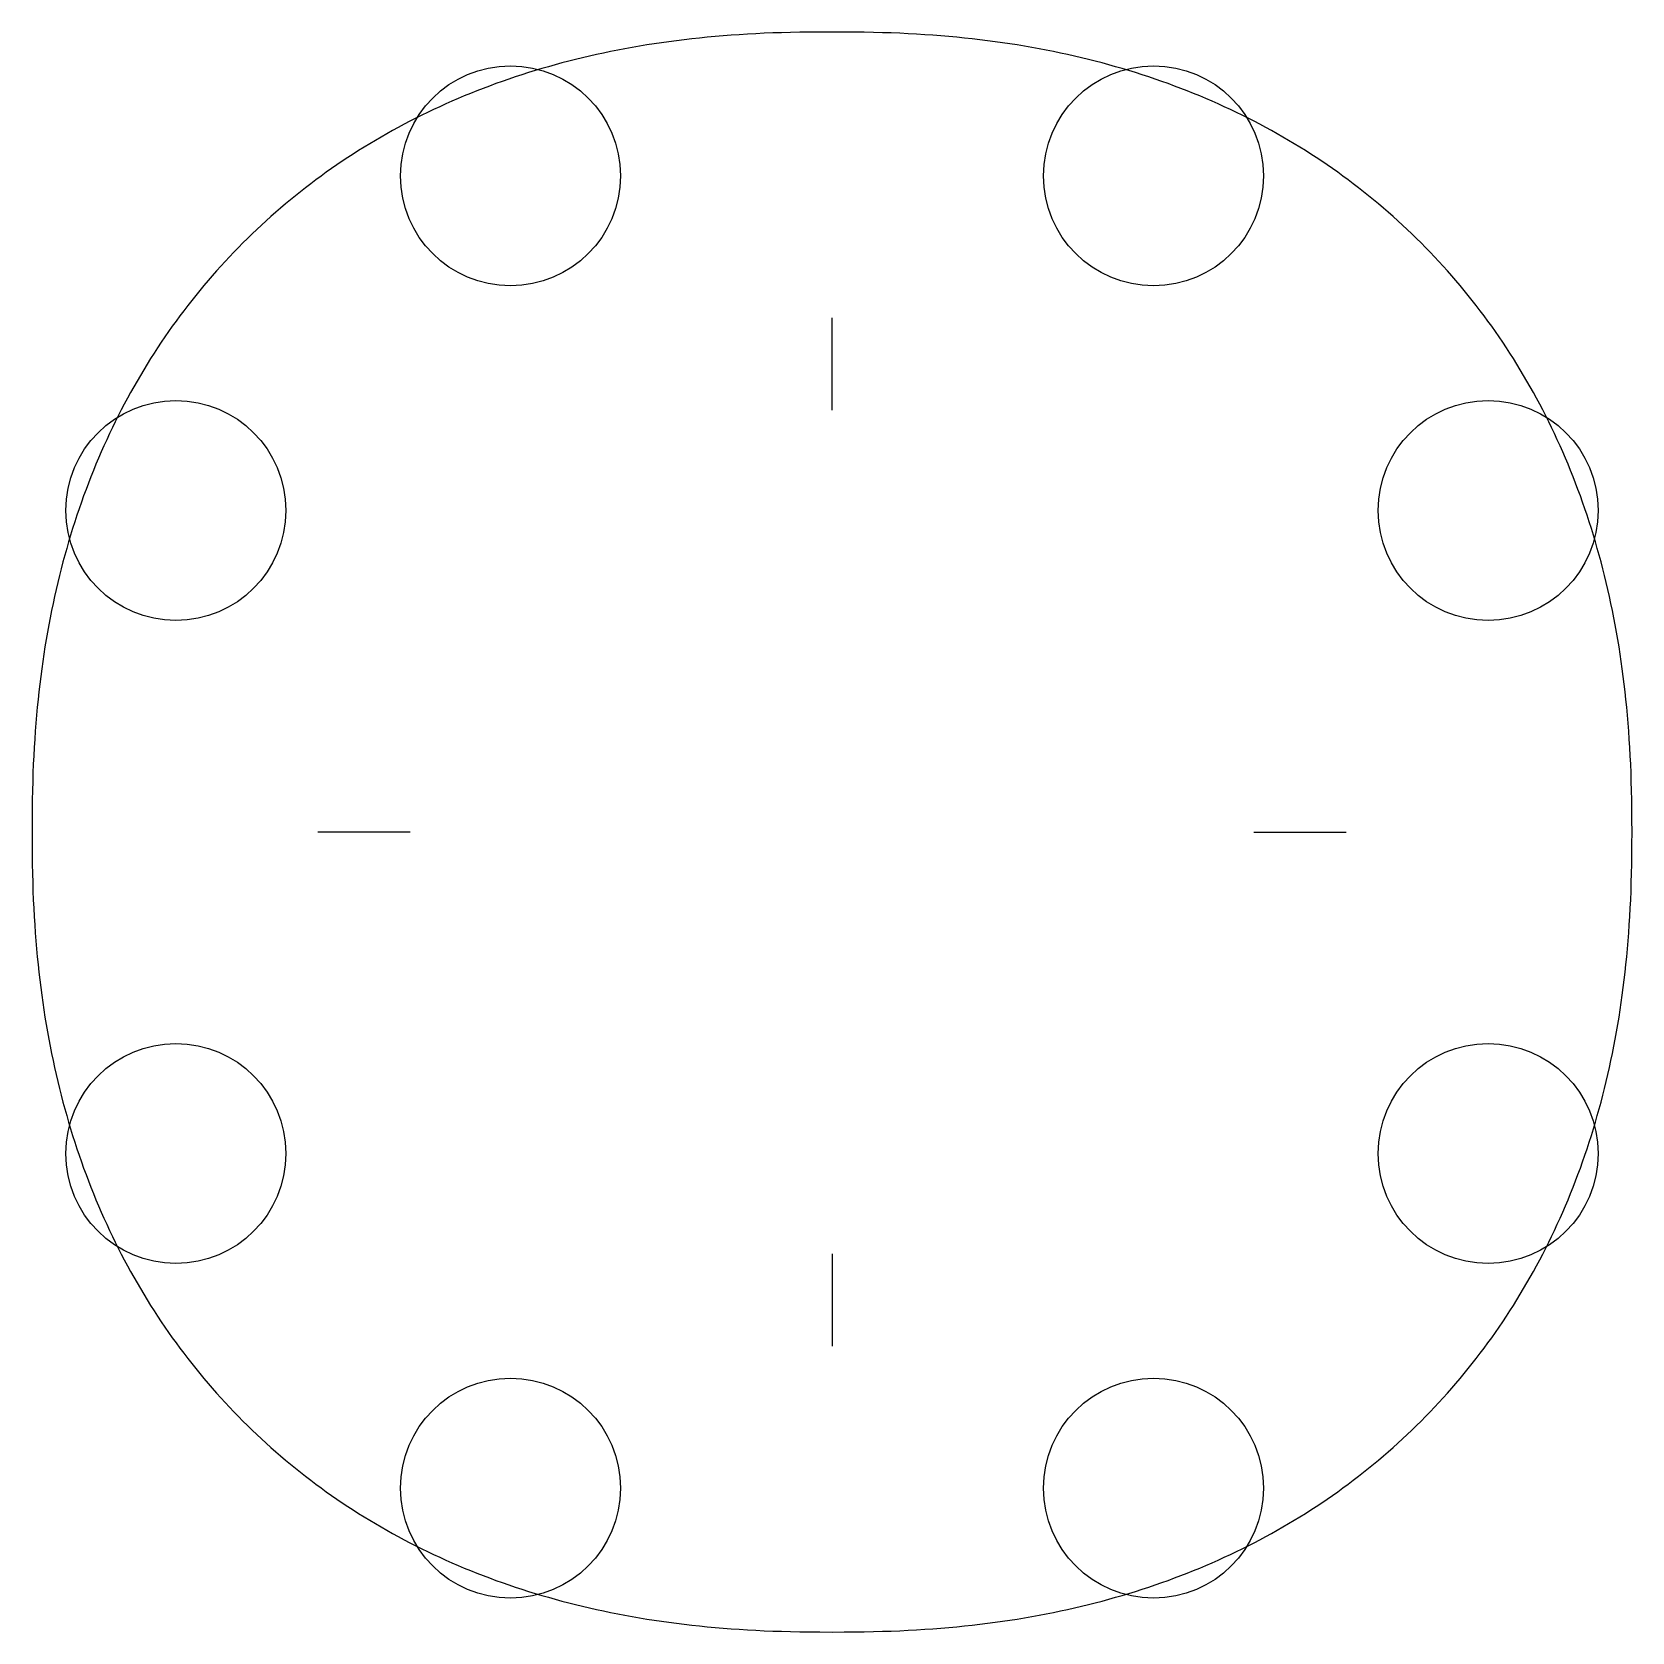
# Model space of a CAD drawing. Header units: metres. Extents: x -87 to 87, y -87 to 87.
import ezdxf

# ---------------------------------------------------------------- set-up
doc = ezdxf.new("R2010")
doc.units = ezdxf.units.M

msp = doc.modelspace()

# ---------------------------------------------------------------- linework, layer by layer
at = {"layer": 'ATTACH'}
for centre in [(-35.0733, 71.5763), (35.0733, 71.5763), (-71.575, 35.0764), (71.575, 35.0764), (-71.575, -35.0764), (71.575, -35.0764), (-35.0733, -71.5763), (35.0733, -71.5763)]:
    msp.add_circle(centre, 12, dxfattribs=at)
at = {"layer": 'OUTLINE'}
for p, q in [((0, 87.2692), (-1.3261, 87.2663)), ((1.3261, 87.2663), (0, 87.2692)), ((-21.8038, 85.5831), (-22.5916, 85.44)), ((-21.0107, 85.7204), (-21.8038, 85.5831)), ((-20.2122, 85.8519), (-21.0107, 85.7204)), ((-19.4081, 85.9776), (-20.2122, 85.8519)), ((-18.5982, 86.0975), (-19.4081, 85.9776)), ((-17.7825, 86.2116), (-18.5982, 86.0975)), ((-16.9605, 86.3198), (-17.7825, 86.2116)), ((-16.132, 86.4223), (-16.9605, 86.3198)), ((-15.2968, 86.5189), (-16.132, 86.4223)), ((-14.4544, 86.6096), (-15.2968, 86.5189)), ((-13.6046, 86.6946), (-14.4544, 86.6096)), ((-12.7467, 86.7737), (-13.6046, 86.6946)), ((-11.8802, 86.847), (-12.7467, 86.7737)), ((-11.0044, 86.9144), (-11.8802, 86.847)), ((-10.1185, 86.9759), (-11.0044, 86.9144)), ((-9.2216, 87.0317), (-10.1185, 86.9759)), ((-8.3123, 87.0815), (-9.2216, 87.0317)), ((-7.389, 87.1255), (-8.3123, 87.0815)), ((-6.4496, 87.1636), (-7.389, 87.1255)), ((-5.4912, 87.1959), (-6.4496, 87.1636)), ((-4.5096, 87.2223), (-5.4912, 87.1959)), ((-3.4982, 87.2428), (-4.5096, 87.2223)), ((-2.4456, 87.2575), (-3.4982, 87.2428)), ((-1.3261, 87.2663), (-2.4456, 87.2575)), ((2.4456, 87.2575), (1.3261, 87.2663)), ((3.4982, 87.2428), (2.4456, 87.2575)), ((4.5096, 87.2223), (3.4982, 87.2428)), ((5.4912, 87.1959), (4.5096, 87.2223)), ((6.4496, 87.1636), (5.4912, 87.1959)), ((7.389, 87.1255), (6.4496, 87.1636)), ((8.3123, 87.0815), (7.389, 87.1255)), ((9.2216, 87.0317), (8.3123, 87.0815)), ((10.1185, 86.9759), (9.2216, 87.0317)), ((11.0044, 86.9144), (10.1185, 86.9759)), ((11.8802, 86.847), (11.0044, 86.9144)), ((12.7467, 86.7737), (11.8802, 86.847)), ((13.6046, 86.6946), (12.7467, 86.7737)), ((14.4544, 86.6096), (13.6046, 86.6946)), ((15.2968, 86.5189), (14.4544, 86.6096)), ((16.132, 86.4223), (15.2968, 86.5189)), ((16.9605, 86.3198), (16.132, 86.4223)), ((17.7825, 86.2116), (16.9605, 86.3198)), ((18.5982, 86.0975), (17.7825, 86.2116)), ((19.4081, 85.9776), (18.5982, 86.0975)), ((20.2122, 85.8519), (19.4081, 85.9776)), ((21.0107, 85.7204), (20.2122, 85.8519)), ((21.8038, 85.5831), (21.0107, 85.7204)), ((22.5916, 85.44), (21.8038, 85.5831)), ((-29.4625, 83.8933), (-30.2029, 83.6928)), ((-28.7177, 84.0881), (-29.4625, 83.8933)), ((-27.9683, 84.2772), (-28.7177, 84.0881)), ((-27.2144, 84.4605), (-27.9683, 84.2772)), ((-26.4559, 84.6382), (-27.2144, 84.4605)), ((-25.6927, 84.81), (-26.4559, 84.6382)), ((-24.9248, 84.9762), (-25.6927, 84.81)), ((-24.152, 85.1366), (-24.9248, 84.9762)), ((-23.3744, 85.2912), (-24.152, 85.1366)), ((-22.5916, 85.44), (-23.3744, 85.2912)), ((23.3744, 85.2912), (22.5916, 85.44)), ((24.152, 85.1366), (23.3744, 85.2912)), ((24.9248, 84.9762), (24.152, 85.1366)), ((25.6927, 84.81), (24.9248, 84.9762)), ((26.4559, 84.6382), (25.6927, 84.81)), ((27.2144, 84.4605), (26.4559, 84.6382)), ((27.9683, 84.2772), (27.2144, 84.4605)), ((28.7177, 84.0881), (27.9683, 84.2772)), ((29.4625, 83.8933), (28.7177, 84.0881)), ((30.2029, 83.6928), (29.4625, 83.8933)), ((-35.2633, 82.1305), (-35.9691, 81.8848)), ((-34.5533, 82.3706), (-35.2633, 82.1305)), ((-33.839, 82.6051), (-34.5533, 82.3706)), ((-33.1205, 82.834), (-33.839, 82.6051)), ((-32.3976, 83.0572), (-33.1205, 82.834)), ((-31.6704, 83.2748), (-32.3976, 83.0572)), ((-30.9388, 83.4866), (-31.6704, 83.2748)), ((-30.2029, 83.6928), (-30.9388, 83.4866)), ((30.9388, 83.4866), (30.2029, 83.6928)), ((31.6704, 83.2748), (30.9388, 83.4866)), ((32.3976, 83.0572), (31.6704, 83.2748)), ((33.1205, 82.834), (32.3976, 83.0572)), ((33.839, 82.6051), (33.1205, 82.834)), ((34.5533, 82.3706), (33.839, 82.6051)), ((35.2633, 82.1305), (34.5533, 82.3706)), ((35.9691, 81.8848), (35.2633, 82.1305)), ((-40.1148, 80.293), (-40.791, 80.0082)), ((-39.4344, 80.5722), (-40.1148, 80.293)), ((-38.7498, 80.8458), (-39.4344, 80.5722)), ((-38.061, 81.1139), (-38.7498, 80.8458)), ((-37.3679, 81.3765), (-38.061, 81.1139)), ((-36.6706, 81.6334), (-37.3679, 81.3765)), ((-35.9691, 81.8848), (-36.6706, 81.6334)), ((36.6706, 81.6334), (35.9691, 81.8848)), ((37.3679, 81.3765), (36.6706, 81.6334)), ((38.061, 81.1139), (37.3679, 81.3765)), ((38.7498, 80.8458), (38.061, 81.1139)), ((39.4344, 80.5722), (38.7498, 80.8458)), ((40.1148, 80.293), (39.4344, 80.5722)), ((40.791, 80.0082), (40.1148, 80.293)), ((-43.4536, 78.8143), (-44.1086, 78.5021)), ((-42.7943, 79.121), (-43.4536, 78.8143)), ((-42.1307, 79.4222), (-42.7943, 79.121)), ((-41.463, 79.718), (-42.1307, 79.4222)), ((-40.791, 80.0082), (-41.463, 79.718)), ((41.463, 79.718), (40.791, 80.0082)), ((42.1307, 79.4222), (41.463, 79.718)), ((42.7943, 79.121), (42.1307, 79.4222)), ((43.4536, 78.8143), (42.7943, 79.121)), ((44.1086, 78.5021), (43.4536, 78.8143)), ((-47.32, 76.8598), (-47.9494, 76.5152)), ((-46.6863, 77.1991), (-47.32, 76.8598)), ((-46.0483, 77.5329), (-46.6863, 77.1991)), ((-45.406, 77.8614), (-46.0483, 77.5329)), ((-44.7594, 78.1845), (-45.406, 77.8614)), ((-44.1086, 78.5021), (-44.7594, 78.1845)), ((44.7594, 78.1845), (44.1086, 78.5021)), ((45.406, 77.8614), (44.7594, 78.1845)), ((46.0483, 77.5329), (45.406, 77.8614)), ((46.6863, 77.1991), (46.0483, 77.5329)), ((47.32, 76.8598), (46.6863, 77.1991)), ((47.9494, 76.5152), (47.32, 76.8598)), ((-50.4239, 75.0833), (-51.0316, 74.712)), ((-49.8118, 75.4492), (-50.4239, 75.0833)), ((-49.1953, 75.8099), (-49.8118, 75.4492)), ((-48.5745, 76.1652), (-49.1953, 75.8099)), ((-47.9494, 76.5152), (-48.5745, 76.1652)), ((48.5745, 76.1652), (47.9494, 76.5152)), ((49.1953, 75.8099), (48.5745, 76.1652)), ((49.8118, 75.4492), (49.1953, 75.8099)), ((50.4239, 75.0833), (49.8118, 75.4492)), ((51.0316, 74.712), (50.4239, 75.0833)), ((-52.8284, 73.5668), (-53.4185, 73.1745)), ((-52.2339, 73.9538), (-52.8284, 73.5668)), ((-51.6349, 74.3355), (-52.2339, 73.9538)), ((-51.0316, 74.712), (-51.6349, 74.3355)), ((51.6349, 74.3355), (51.0316, 74.712)), ((52.2339, 73.9538), (51.6349, 74.3355)), ((52.8284, 73.5668), (52.2339, 73.9538)), ((53.4185, 73.1745), (52.8284, 73.5668)), ((-55.162, 71.9667), (-55.7342, 71.5538)), ((-54.5853, 72.3745), (-55.162, 71.9667)), ((-54.0041, 72.7771), (-54.5853, 72.3745)), ((-53.4185, 73.1745), (-54.0041, 72.7771)), ((54.0041, 72.7771), (53.4185, 73.1745)), ((54.5853, 72.3745), (54.0041, 72.7771)), ((55.162, 71.9667), (54.5853, 72.3745)), ((55.7342, 71.5538), (55.162, 71.9667)), ((-57.9776, 69.851), (-58.527, 69.4126)), ((-57.4236, 70.2843), (-57.9776, 69.851)), ((-56.865, 70.7126), (-57.4236, 70.2843)), ((-56.3019, 71.1357), (-56.865, 70.7126)), ((-55.7342, 71.5538), (-56.3019, 71.1357)), ((56.3019, 71.1357), (55.7342, 71.5538)), ((56.865, 70.7126), (56.3019, 71.1357)), ((57.4236, 70.2843), (56.865, 70.7126)), ((57.9776, 69.851), (57.4236, 70.2843)), ((58.527, 69.4126), (57.9776, 69.851)), ((-59.612, 68.5207), (-60.1475, 68.0672)), ((-59.0718, 68.9691), (-59.612, 68.5207)), ((-58.527, 69.4126), (-59.0718, 68.9691)), ((59.0718, 68.9691), (58.527, 69.4126)), ((59.612, 68.5207), (59.0718, 68.9691)), ((60.1475, 68.0672), (59.612, 68.5207)), ((-61.7259, 66.677), (-62.2426, 66.2037)), ((-61.2045, 67.1454), (-61.7259, 66.677)), ((-60.6783, 67.6088), (-61.2045, 67.1454)), ((-60.1475, 68.0672), (-60.6783, 67.6088)), ((60.6783, 67.6088), (60.1475, 68.0672)), ((61.2045, 67.1454), (60.6783, 67.6088)), ((61.7259, 66.677), (61.2045, 67.1454)), ((62.2426, 66.2037), (61.7259, 66.677)), ((-63.7642, 64.7546), (-64.2618, 64.2618)), ((-63.2618, 65.2425), (-63.7642, 64.7546)), ((-62.7546, 65.7256), (-63.2618, 65.2425)), ((-62.2426, 66.2037), (-62.7546, 65.7256)), ((62.7546, 65.7256), (62.2426, 66.2037)), ((63.2618, 65.2425), (62.7546, 65.7256)), ((63.7642, 64.7546), (63.2618, 65.2425)), ((64.2618, 64.2618), (63.7642, 64.7546)), ((-65.2425, 63.2618), (-65.7256, 62.7546)), ((-64.7546, 63.7642), (-65.2425, 63.2618)), ((-64.2618, 64.2618), (-64.7546, 63.7642)), ((64.7546, 63.7642), (64.2618, 64.2618)), ((65.2425, 63.2618), (64.7546, 63.7642)), ((65.7256, 62.7546), (65.2425, 63.2618)), ((-67.1454, 61.2045), (-67.6088, 60.6783)), ((-66.677, 61.7259), (-67.1454, 61.2045)), ((-66.2037, 62.2426), (-66.677, 61.7259)), ((-65.7256, 62.7546), (-66.2037, 62.2426)), ((66.2037, 62.2426), (65.7256, 62.7546)), ((66.677, 61.7259), (66.2037, 62.2426)), ((67.1454, 61.2045), (66.677, 61.7259)), ((67.6088, 60.6783), (67.1454, 61.2045)), ((-68.5207, 59.612), (-68.9691, 59.0718)), ((-68.0672, 60.1475), (-68.5207, 59.612)), ((-67.6088, 60.6783), (-68.0672, 60.1475)), ((68.0672, 60.1475), (67.6088, 60.6783)), ((68.5207, 59.612), (68.0672, 60.1475)), ((68.9691, 59.0718), (68.5207, 59.612)), ((-69.851, 57.9776), (-70.2843, 57.4236)), ((-69.4126, 58.527), (-69.851, 57.9776)), ((-68.9691, 59.0718), (-69.4126, 58.527)), ((69.4126, 58.527), (68.9691, 59.0718)), ((69.851, 57.9776), (69.4126, 58.527)), ((70.2843, 57.4236), (69.851, 57.9776)), ((-71.1357, 56.3019), (-71.5538, 55.7342)), ((-70.7126, 56.865), (-71.1357, 56.3019)), ((-70.2843, 57.4236), (-70.7126, 56.865)), ((70.7126, 56.865), (70.2843, 57.4236)), ((71.1357, 56.3019), (70.7126, 56.865)), ((71.5538, 55.7342), (71.1357, 56.3019)), ((-72.3745, 54.5853), (-72.7771, 54.0041)), ((-71.9667, 55.162), (-72.3745, 54.5853)), ((-71.5538, 55.7342), (-71.9667, 55.162)), ((71.9667, 55.162), (71.5538, 55.7342)), ((72.3745, 54.5853), (71.9667, 55.162)), ((72.7771, 54.0041), (72.3745, 54.5853)), ((-73.5668, 52.8284), (-73.9538, 52.2339)), ((-73.1745, 53.4185), (-73.5668, 52.8284)), ((-72.7771, 54.0041), (-73.1745, 53.4185)), ((73.1745, 53.4185), (72.7771, 54.0041)), ((73.5668, 52.8284), (73.1745, 53.4185)), ((73.9538, 52.2339), (73.5668, 52.8284)), ((-74.712, 51.0316), (-75.0833, 50.4239)), ((-74.3355, 51.6349), (-74.712, 51.0316)), ((-73.9538, 52.2339), (-74.3355, 51.6349)), ((74.3355, 51.6349), (73.9538, 52.2339)), ((74.712, 51.0316), (74.3355, 51.6349)), ((75.0833, 50.4239), (74.712, 51.0316)), ((-75.8099, 49.1953), (-76.1652, 48.5745)), ((-75.4492, 49.8118), (-75.8099, 49.1953)), ((-75.0833, 50.4239), (-75.4492, 49.8118)), ((75.4492, 49.8118), (75.0833, 50.4239)), ((75.8099, 49.1953), (75.4492, 49.8118)), ((76.1652, 48.5745), (75.8099, 49.1953)), ((-76.8598, 47.32), (-77.1991, 46.6863)), ((-76.5152, 47.9494), (-76.8598, 47.32)), ((-76.1652, 48.5745), (-76.5152, 47.9494)), ((76.5152, 47.9494), (76.1652, 48.5745)), ((76.8598, 47.32), (76.5152, 47.9494)), ((77.1991, 46.6863), (76.8598, 47.32)), ((-77.8614, 45.406), (-78.1845, 44.7594)), ((-77.5329, 46.0483), (-77.8614, 45.406)), ((-77.1991, 46.6863), (-77.5329, 46.0483)), ((77.5329, 46.0483), (77.1991, 46.6863)), ((77.8614, 45.406), (77.5329, 46.0483)), ((78.1845, 44.7594), (77.8614, 45.406)), ((-78.5021, 44.1086), (-78.8143, 43.4536)), ((-78.1845, 44.7594), (-78.5021, 44.1086)), ((78.5021, 44.1086), (78.1845, 44.7594)), ((78.8143, 43.4536), (78.5021, 44.1086)), ((-79.4222, 42.1307), (-79.718, 41.463)), ((-79.121, 42.7943), (-79.4222, 42.1307)), ((-78.8143, 43.4536), (-79.121, 42.7943)), ((79.121, 42.7943), (78.8143, 43.4536)), ((79.4222, 42.1307), (79.121, 42.7943)), ((79.718, 41.463), (79.4222, 42.1307)), ((-80.0082, 40.791), (-80.293, 40.1148)), ((-79.718, 41.463), (-80.0082, 40.791)), ((80.0082, 40.791), (79.718, 41.463)), ((80.293, 40.1148), (80.0082, 40.791)), ((-80.8458, 38.7498), (-81.1139, 38.061)), ((-80.5722, 39.4344), (-80.8458, 38.7498)), ((-80.293, 40.1148), (-80.5722, 39.4344)), ((80.5722, 39.4344), (80.293, 40.1148)), ((80.8458, 38.7498), (80.5722, 39.4344)), ((81.1139, 38.061), (80.8458, 38.7498)), ((-81.6334, 36.6706), (-81.8848, 35.9691)), ((-81.3765, 37.3679), (-81.6334, 36.6706)), ((-81.1139, 38.061), (-81.3765, 37.3679)), ((81.3765, 37.3679), (81.1139, 38.061)), ((81.6334, 36.6706), (81.3765, 37.3679)), ((81.8848, 35.9691), (81.6334, 36.6706)), ((-82.1305, 35.2633), (-82.3706, 34.5533)), ((-81.8848, 35.9691), (-82.1305, 35.2633)), ((82.1305, 35.2633), (81.8848, 35.9691)), ((82.3706, 34.5533), (82.1305, 35.2633)), ((-82.6051, 33.839), (-82.834, 33.1205)), ((-82.3706, 34.5533), (-82.6051, 33.839)), ((82.6051, 33.839), (82.3706, 34.5533)), ((82.834, 33.1205), (82.6051, 33.839)), ((-83.2748, 31.6704), (-83.4866, 30.9388)), ((-83.0572, 32.3976), (-83.2748, 31.6704)), ((-82.834, 33.1205), (-83.0572, 32.3976)), ((83.0572, 32.3976), (82.834, 33.1205)), ((83.2748, 31.6704), (83.0572, 32.3976)), ((83.4866, 30.9388), (83.2748, 31.6704)), ((-83.6928, 30.2029), (-83.8933, 29.4625)), ((-83.4866, 30.9388), (-83.6928, 30.2029)), ((83.6928, 30.2029), (83.4866, 30.9388)), ((83.8933, 29.4625), (83.6928, 30.2029)), ((-84.2772, 27.9683), (-84.4605, 27.2144)), ((-84.0881, 28.7177), (-84.2772, 27.9683)), ((-83.8933, 29.4625), (-84.0881, 28.7177)), ((84.0881, 28.7177), (83.8933, 29.4625)), ((84.2772, 27.9683), (84.0881, 28.7177)), ((84.4605, 27.2144), (84.2772, 27.9683)), ((-84.6382, 26.4559), (-84.81, 25.6927)), ((-84.4605, 27.2144), (-84.6382, 26.4559)), ((84.6382, 26.4559), (84.4605, 27.2144)), ((84.81, 25.6927), (84.6382, 26.4559)), ((-84.9762, 24.9248), (-85.1366, 24.152)), ((-84.81, 25.6927), (-84.9762, 24.9248)), ((84.9762, 24.9248), (84.81, 25.6927)), ((85.1366, 24.152), (84.9762, 24.9248)), ((-85.2912, 23.3744), (-85.44, 22.5916)), ((-85.1366, 24.152), (-85.2912, 23.3744)), ((85.2912, 23.3744), (85.1366, 24.152)), ((85.44, 22.5916), (85.2912, 23.3744)), ((-85.7204, 21.0107), (-85.8519, 20.2122)), ((-85.5831, 21.8038), (-85.7204, 21.0107)), ((-85.44, 22.5916), (-85.5831, 21.8038)), ((85.5831, 21.8038), (85.44, 22.5916)), ((85.7204, 21.0107), (85.5831, 21.8038)), ((85.8519, 20.2122), (85.7204, 21.0107)), ((-85.9776, 19.4081), (-86.0975, 18.5982)), ((-85.8519, 20.2122), (-85.9776, 19.4081)), ((85.9776, 19.4081), (85.8519, 20.2122)), ((86.0975, 18.5982), (85.9776, 19.4081)), ((-86.2116, 17.7825), (-86.3198, 16.9605)), ((-86.0975, 18.5982), (-86.2116, 17.7825)), ((86.2116, 17.7825), (86.0975, 18.5982)), ((86.3198, 16.9605), (86.2116, 17.7825)), ((-86.4223, 16.132), (-86.5189, 15.2968)), ((-86.3198, 16.9605), (-86.4223, 16.132)), ((86.4223, 16.132), (86.3198, 16.9605)), ((86.5189, 15.2968), (86.4223, 16.132)), ((-86.6096, 14.4544), (-86.6946, 13.6046)), ((-86.5189, 15.2968), (-86.6096, 14.4544)), ((86.6096, 14.4544), (86.5189, 15.2968)), ((86.6946, 13.6046), (86.6096, 14.4544)), ((-86.7737, 12.7467), (-86.847, 11.8802)), ((-86.6946, 13.6046), (-86.7737, 12.7467)), ((86.7737, 12.7467), (86.6946, 13.6046)), ((86.847, 11.8802), (86.7737, 12.7467)), ((-86.9144, 11.0044), (-86.9759, 10.1185)), ((-86.847, 11.8802), (-86.9144, 11.0044)), ((86.9144, 11.0044), (86.847, 11.8802)), ((86.9759, 10.1185), (86.9144, 11.0044)), ((-87.0317, 9.2216), (-87.0815, 8.3123)), ((-86.9759, 10.1185), (-87.0317, 9.2216)), ((87.0317, 9.2216), (86.9759, 10.1185)), ((87.0815, 8.3123), (87.0317, 9.2216)), ((-87.1255, 7.389), (-87.1636, 6.4496)), ((-87.0815, 8.3123), (-87.1255, 7.389)), ((87.1255, 7.389), (87.0815, 8.3123)), ((87.1636, 6.4496), (87.1255, 7.389)), ((-87.1959, 5.4912), (-87.2223, 4.5096)), ((-87.1636, 6.4496), (-87.1959, 5.4912)), ((87.1959, 5.4912), (87.1636, 6.4496)), ((87.2223, 4.5096), (87.1959, 5.4912)), ((-87.2428, 3.4982), (-87.2575, 2.4456)), ((-87.2223, 4.5096), (-87.2428, 3.4982)), ((87.2428, 3.4982), (87.2223, 4.5096)), ((87.2575, 2.4456), (87.2428, 3.4982)), ((-87.2575, 2.4456), (-87.2663, 1.3261)), ((87.2663, 1.3261), (87.2575, 2.4456)), ((-87.2663, 1.3261), (-87.2692, 0)), ((-87.2692, 0), (-87.2663, -1.3261)), ((87.2692, 0), (87.2663, 1.3261)), ((87.2663, -1.3261), (87.2692, 0)), ((-87.2663, -1.3261), (-87.2575, -2.4456)), ((87.2575, -2.4456), (87.2663, -1.3261)), ((-87.2575, -2.4456), (-87.2428, -3.4982)), ((87.2428, -3.4982), (87.2575, -2.4456)), ((-87.2428, -3.4982), (-87.2223, -4.5096)), ((-87.2223, -4.5096), (-87.1959, -5.4912)), ((87.1959, -5.4912), (87.2223, -4.5096)), ((87.2223, -4.5096), (87.2428, -3.4982)), ((-87.1959, -5.4912), (-87.1636, -6.4496)), ((-87.1636, -6.4496), (-87.1255, -7.389)), ((87.1255, -7.389), (87.1636, -6.4496)), ((87.1636, -6.4496), (87.1959, -5.4912)), ((-87.1255, -7.389), (-87.0815, -8.3123)), ((-87.0815, -8.3123), (-87.0317, -9.2216)), ((87.0317, -9.2216), (87.0815, -8.3123)), ((87.0815, -8.3123), (87.1255, -7.389)), ((-87.0317, -9.2216), (-86.9759, -10.1185)), ((-86.9759, -10.1185), (-86.9144, -11.0044)), ((86.9144, -11.0044), (86.9759, -10.1185)), ((86.9759, -10.1185), (87.0317, -9.2216)), ((-86.9144, -11.0044), (-86.847, -11.8802)), ((-86.847, -11.8802), (-86.7737, -12.7467)), ((86.7737, -12.7467), (86.847, -11.8802)), ((86.847, -11.8802), (86.9144, -11.0044)), ((-86.7737, -12.7467), (-86.6946, -13.6046)), ((-86.6946, -13.6046), (-86.6096, -14.4544)), ((86.6096, -14.4544), (86.6946, -13.6046)), ((86.6946, -13.6046), (86.7737, -12.7467)), ((-86.6096, -14.4544), (-86.5189, -15.2968)), ((-86.5189, -15.2968), (-86.4223, -16.132)), ((86.4223, -16.132), (86.5189, -15.2968)), ((86.5189, -15.2968), (86.6096, -14.4544)), ((-86.4223, -16.132), (-86.3198, -16.9605)), ((-86.3198, -16.9605), (-86.2116, -17.7825)), ((86.2116, -17.7825), (86.3198, -16.9605)), ((86.3198, -16.9605), (86.4223, -16.132)), ((-86.2116, -17.7825), (-86.0975, -18.5982)), ((-86.0975, -18.5982), (-85.9776, -19.4081)), ((85.9776, -19.4081), (86.0975, -18.5982)), ((86.0975, -18.5982), (86.2116, -17.7825)), ((-85.9776, -19.4081), (-85.8519, -20.2122)), ((-85.8519, -20.2122), (-85.7204, -21.0107)), ((85.7204, -21.0107), (85.8519, -20.2122)), ((85.8519, -20.2122), (85.9776, -19.4081)), ((-85.7204, -21.0107), (-85.5831, -21.8038)), ((-85.5831, -21.8038), (-85.44, -22.5916)), ((-85.44, -22.5916), (-85.2912, -23.3744)), ((85.2912, -23.3744), (85.44, -22.5916)), ((85.44, -22.5916), (85.5831, -21.8038)), ((85.5831, -21.8038), (85.7204, -21.0107)), ((-85.2912, -23.3744), (-85.1366, -24.152)), ((-85.1366, -24.152), (-84.9762, -24.9248)), ((84.9762, -24.9248), (85.1366, -24.152)), ((85.1366, -24.152), (85.2912, -23.3744)), ((-84.9762, -24.9248), (-84.81, -25.6927)), ((-84.81, -25.6927), (-84.6382, -26.4559)), ((84.6382, -26.4559), (84.81, -25.6927)), ((84.81, -25.6927), (84.9762, -24.9248)), ((-84.6382, -26.4559), (-84.4605, -27.2144)), ((-84.4605, -27.2144), (-84.2772, -27.9683)), ((84.2772, -27.9683), (84.4605, -27.2144)), ((84.4605, -27.2144), (84.6382, -26.4559)), ((-84.2772, -27.9683), (-84.0881, -28.7177)), ((-84.0881, -28.7177), (-83.8933, -29.4625)), ((-83.8933, -29.4625), (-83.6928, -30.2029)), ((83.6928, -30.2029), (83.8933, -29.4625)), ((83.8933, -29.4625), (84.0881, -28.7177)), ((84.0881, -28.7177), (84.2772, -27.9683)), ((-83.6928, -30.2029), (-83.4866, -30.9388)), ((-83.4866, -30.9388), (-83.2748, -31.6704)), ((83.2748, -31.6704), (83.4866, -30.9388)), ((83.4866, -30.9388), (83.6928, -30.2029)), ((-83.2748, -31.6704), (-83.0572, -32.3976)), ((-83.0572, -32.3976), (-82.834, -33.1205)), ((-82.834, -33.1205), (-82.6051, -33.839)), ((82.6051, -33.839), (82.834, -33.1205)), ((82.834, -33.1205), (83.0572, -32.3976)), ((83.0572, -32.3976), (83.2748, -31.6704)), ((-82.6051, -33.839), (-82.3706, -34.5533)), ((-82.3706, -34.5533), (-82.1305, -35.2633)), ((82.1305, -35.2633), (82.3706, -34.5533)), ((82.3706, -34.5533), (82.6051, -33.839)), ((-82.1305, -35.2633), (-81.8848, -35.9691)), ((-81.8848, -35.9691), (-81.6334, -36.6706)), ((81.6334, -36.6706), (81.8848, -35.9691)), ((81.8848, -35.9691), (82.1305, -35.2633)), ((-81.6334, -36.6706), (-81.3765, -37.3679)), ((-81.3765, -37.3679), (-81.1139, -38.061)), ((-81.1139, -38.061), (-80.8458, -38.7498)), ((80.8458, -38.7498), (81.1139, -38.061)), ((81.1139, -38.061), (81.3765, -37.3679)), ((81.3765, -37.3679), (81.6334, -36.6706)), ((-80.8458, -38.7498), (-80.5722, -39.4344)), ((-80.5722, -39.4344), (-80.293, -40.1148)), ((-80.293, -40.1148), (-80.0082, -40.791)), ((80.0082, -40.791), (80.293, -40.1148)), ((80.293, -40.1148), (80.5722, -39.4344)), ((80.5722, -39.4344), (80.8458, -38.7498)), ((-80.0082, -40.791), (-79.718, -41.463)), ((-79.718, -41.463), (-79.4222, -42.1307)), ((79.4222, -42.1307), (79.718, -41.463)), ((79.718, -41.463), (80.0082, -40.791)), ((-79.4222, -42.1307), (-79.121, -42.7943)), ((-79.121, -42.7943), (-78.8143, -43.4536)), ((-78.8143, -43.4536), (-78.5021, -44.1086)), ((78.5021, -44.1086), (78.8143, -43.4536)), ((78.8143, -43.4536), (79.121, -42.7943)), ((79.121, -42.7943), (79.4222, -42.1307)), ((-78.5021, -44.1086), (-78.1845, -44.7594)), ((-78.1845, -44.7594), (-77.8614, -45.406)), ((77.8614, -45.406), (78.1845, -44.7594)), ((78.1845, -44.7594), (78.5021, -44.1086)), ((-77.8614, -45.406), (-77.5329, -46.0483)), ((-77.5329, -46.0483), (-77.1991, -46.6863)), ((-77.1991, -46.6863), (-76.8598, -47.32)), ((76.8598, -47.32), (77.1991, -46.6863)), ((77.1991, -46.6863), (77.5329, -46.0483)), ((77.5329, -46.0483), (77.8614, -45.406)), ((-76.8598, -47.32), (-76.5152, -47.9494)), ((-76.5152, -47.9494), (-76.1652, -48.5745)), ((-76.1652, -48.5745), (-75.8099, -49.1953)), ((75.8099, -49.1953), (76.1652, -48.5745)), ((76.1652, -48.5745), (76.5152, -47.9494)), ((76.5152, -47.9494), (76.8598, -47.32)), ((-75.8099, -49.1953), (-75.4492, -49.8118)), ((-75.4492, -49.8118), (-75.0833, -50.4239)), ((-75.0833, -50.4239), (-74.712, -51.0316)), ((74.712, -51.0316), (75.0833, -50.4239)), ((75.0833, -50.4239), (75.4492, -49.8118)), ((75.4492, -49.8118), (75.8099, -49.1953)), ((-74.712, -51.0316), (-74.3355, -51.6349)), ((-74.3355, -51.6349), (-73.9538, -52.2339)), ((-73.9538, -52.2339), (-73.5668, -52.8284)), ((73.5668, -52.8284), (73.9538, -52.2339)), ((73.9538, -52.2339), (74.3355, -51.6349)), ((74.3355, -51.6349), (74.712, -51.0316)), ((-73.5668, -52.8284), (-73.1745, -53.4185)), ((-73.1745, -53.4185), (-72.7771, -54.0041)), ((-72.7771, -54.0041), (-72.3745, -54.5853)), ((72.3745, -54.5853), (72.7771, -54.0041)), ((72.7771, -54.0041), (73.1745, -53.4185)), ((73.1745, -53.4185), (73.5668, -52.8284)), ((-72.3745, -54.5853), (-71.9667, -55.162)), ((-71.9667, -55.162), (-71.5538, -55.7342)), ((-71.5538, -55.7342), (-71.1357, -56.3019)), ((71.1357, -56.3019), (71.5538, -55.7342)), ((71.5538, -55.7342), (71.9667, -55.162)), ((71.9667, -55.162), (72.3745, -54.5853)), ((-71.1357, -56.3019), (-70.7126, -56.865)), ((-70.7126, -56.865), (-70.2843, -57.4236)), ((-70.2843, -57.4236), (-69.851, -57.9776)), ((69.851, -57.9776), (70.2843, -57.4236)), ((70.2843, -57.4236), (70.7126, -56.865)), ((70.7126, -56.865), (71.1357, -56.3019)), ((-69.851, -57.9776), (-69.4126, -58.527)), ((-69.4126, -58.527), (-68.9691, -59.0718)), ((-68.9691, -59.0718), (-68.5207, -59.612)), ((68.5207, -59.612), (68.9691, -59.0718)), ((68.9691, -59.0718), (69.4126, -58.527)), ((69.4126, -58.527), (69.851, -57.9776)), ((-68.5207, -59.612), (-68.0672, -60.1475)), ((-68.0672, -60.1475), (-67.6088, -60.6783)), ((-67.6088, -60.6783), (-67.1454, -61.2045)), ((67.1454, -61.2045), (67.6088, -60.6783)), ((67.6088, -60.6783), (68.0672, -60.1475)), ((68.0672, -60.1475), (68.5207, -59.612)), ((-67.1454, -61.2045), (-66.677, -61.7259)), ((-66.677, -61.7259), (-66.2037, -62.2426)), ((-66.2037, -62.2426), (-65.7256, -62.7546)), ((-65.7256, -62.7546), (-65.2425, -63.2618)), ((65.2425, -63.2618), (65.7256, -62.7546)), ((65.7256, -62.7546), (66.2037, -62.2426)), ((66.2037, -62.2426), (66.677, -61.7259)), ((66.677, -61.7259), (67.1454, -61.2045)), ((-65.2425, -63.2618), (-64.7546, -63.7642)), ((-64.7546, -63.7642), (-64.2618, -64.2618)), ((-64.2618, -64.2618), (-63.7642, -64.7546)), ((63.7642, -64.7546), (64.2618, -64.2618)), ((64.2618, -64.2618), (64.7546, -63.7642)), ((64.7546, -63.7642), (65.2425, -63.2618)), ((-63.7642, -64.7546), (-63.2618, -65.2425)), ((-63.2618, -65.2425), (-62.7546, -65.7256)), ((-62.7546, -65.7256), (-62.2426, -66.2037)), ((-62.2426, -66.2037), (-61.7259, -66.677)), ((61.7259, -66.677), (62.2426, -66.2037)), ((62.2426, -66.2037), (62.7546, -65.7256)), ((62.7546, -65.7256), (63.2618, -65.2425)), ((63.2618, -65.2425), (63.7642, -64.7546)), ((-61.7259, -66.677), (-61.2045, -67.1454)), ((-61.2045, -67.1454), (-60.6783, -67.6088)), ((-60.6783, -67.6088), (-60.1475, -68.0672)), ((-60.1475, -68.0672), (-59.612, -68.5207)), ((59.612, -68.5207), (60.1475, -68.0672)), ((60.1475, -68.0672), (60.6783, -67.6088)), ((60.6783, -67.6088), (61.2045, -67.1454)), ((61.2045, -67.1454), (61.7259, -66.677)), ((-59.612, -68.5207), (-59.0718, -68.9691)), ((-59.0718, -68.9691), (-58.527, -69.4126)), ((-58.527, -69.4126), (-57.9776, -69.851)), ((57.9776, -69.851), (58.527, -69.4126)), ((58.527, -69.4126), (59.0718, -68.9691)), ((59.0718, -68.9691), (59.612, -68.5207)), ((-57.9776, -69.851), (-57.4236, -70.2843)), ((-57.4236, -70.2843), (-56.865, -70.7126)), ((-56.865, -70.7126), (-56.3019, -71.1357)), ((-56.3019, -71.1357), (-55.7342, -71.5538)), ((-55.7342, -71.5538), (-55.162, -71.9667)), ((55.162, -71.9667), (55.7342, -71.5538)), ((55.7342, -71.5538), (56.3019, -71.1357)), ((56.3019, -71.1357), (56.865, -70.7126)), ((56.865, -70.7126), (57.4236, -70.2843)), ((57.4236, -70.2843), (57.9776, -69.851)), ((-55.162, -71.9667), (-54.5853, -72.3745)), ((-54.5853, -72.3745), (-54.0041, -72.7771)), ((-54.0041, -72.7771), (-53.4185, -73.1745)), ((-53.4185, -73.1745), (-52.8284, -73.5668)), ((52.8284, -73.5668), (53.4185, -73.1745)), ((53.4185, -73.1745), (54.0041, -72.7771)), ((54.0041, -72.7771), (54.5853, -72.3745)), ((54.5853, -72.3745), (55.162, -71.9667)), ((-52.8284, -73.5668), (-52.2339, -73.9538)), ((-52.2339, -73.9538), (-51.6349, -74.3355)), ((-51.6349, -74.3355), (-51.0316, -74.712)), ((-51.0316, -74.712), (-50.4239, -75.0833)), ((50.4239, -75.0833), (51.0316, -74.712)), ((51.0316, -74.712), (51.6349, -74.3355)), ((51.6349, -74.3355), (52.2339, -73.9538)), ((52.2339, -73.9538), (52.8284, -73.5668)), ((-50.4239, -75.0833), (-49.8118, -75.4492)), ((-49.8118, -75.4492), (-49.1953, -75.8099)), ((-49.1953, -75.8099), (-48.5745, -76.1652)), ((-48.5745, -76.1652), (-47.9494, -76.5152)), ((-47.9494, -76.5152), (-47.32, -76.8598)), ((47.32, -76.8598), (47.9494, -76.5152)), ((47.9494, -76.5152), (48.5745, -76.1652)), ((48.5745, -76.1652), (49.1953, -75.8099)), ((49.1953, -75.8099), (49.8118, -75.4492)), ((49.8118, -75.4492), (50.4239, -75.0833)), ((-47.32, -76.8598), (-46.6863, -77.1991)), ((-46.6863, -77.1991), (-46.0483, -77.5329)), ((-46.0483, -77.5329), (-45.406, -77.8614)), ((-45.406, -77.8614), (-44.7594, -78.1845)), ((-44.7594, -78.1845), (-44.1086, -78.5021)), ((-44.1086, -78.5021), (-43.4536, -78.8143)), ((43.4536, -78.8143), (44.1086, -78.5021)), ((44.1086, -78.5021), (44.7594, -78.1845)), ((44.7594, -78.1845), (45.406, -77.8614)), ((45.406, -77.8614), (46.0483, -77.5329)), ((46.0483, -77.5329), (46.6863, -77.1991)), ((46.6863, -77.1991), (47.32, -76.8598)), ((-43.4536, -78.8143), (-42.7943, -79.121)), ((-42.7943, -79.121), (-42.1307, -79.4222)), ((-42.1307, -79.4222), (-41.463, -79.718)), ((-41.463, -79.718), (-40.791, -80.0082)), ((-40.791, -80.0082), (-40.1148, -80.293)), ((40.1148, -80.293), (40.791, -80.0082)), ((40.791, -80.0082), (41.463, -79.718)), ((41.463, -79.718), (42.1307, -79.4222)), ((42.1307, -79.4222), (42.7943, -79.121)), ((42.7943, -79.121), (43.4536, -78.8143)), ((-40.1148, -80.293), (-39.4344, -80.5722)), ((-39.4344, -80.5722), (-38.7498, -80.8458)), ((-38.7498, -80.8458), (-38.061, -81.1139)), ((-38.061, -81.1139), (-37.3679, -81.3765)), ((-37.3679, -81.3765), (-36.6706, -81.6334)), ((-36.6706, -81.6334), (-35.9691, -81.8848)), ((-35.9691, -81.8848), (-35.2633, -82.1305)), ((35.2633, -82.1305), (35.9691, -81.8848)), ((35.9691, -81.8848), (36.6706, -81.6334)), ((36.6706, -81.6334), (37.3679, -81.3765)), ((37.3679, -81.3765), (38.061, -81.1139)), ((38.061, -81.1139), (38.7498, -80.8458)), ((38.7498, -80.8458), (39.4344, -80.5722)), ((39.4344, -80.5722), (40.1148, -80.293)), ((-35.2633, -82.1305), (-34.5533, -82.3706)), ((-34.5533, -82.3706), (-33.839, -82.6051)), ((-33.839, -82.6051), (-33.1205, -82.834)), ((-33.1205, -82.834), (-32.3976, -83.0572)), ((-32.3976, -83.0572), (-31.6704, -83.2748)), ((-31.6704, -83.2748), (-30.9388, -83.4866)), ((-30.9388, -83.4866), (-30.2029, -83.6928)), ((-30.2029, -83.6928), (-29.4625, -83.8933)), ((29.4625, -83.8933), (30.2029, -83.6928)), ((30.2029, -83.6928), (30.9388, -83.4866)), ((30.9388, -83.4866), (31.6704, -83.2748)), ((31.6704, -83.2748), (32.3976, -83.0572)), ((32.3976, -83.0572), (33.1205, -82.834)), ((33.1205, -82.834), (33.839, -82.6051)), ((33.839, -82.6051), (34.5533, -82.3706)), ((34.5533, -82.3706), (35.2633, -82.1305)), ((-29.4625, -83.8933), (-28.7177, -84.0881)), ((-28.7177, -84.0881), (-27.9683, -84.2772)), ((-27.9683, -84.2772), (-27.2144, -84.4605)), ((-27.2144, -84.4605), (-26.4559, -84.6382)), ((-26.4559, -84.6382), (-25.6927, -84.81)), ((-25.6927, -84.81), (-24.9248, -84.9762)), ((-24.9248, -84.9762), (-24.152, -85.1366)), ((-24.152, -85.1366), (-23.3744, -85.2912)), ((-23.3744, -85.2912), (-22.5916, -85.44)), ((-22.5916, -85.44), (-21.8038, -85.5831)), ((21.8038, -85.5831), (22.5916, -85.44)), ((22.5916, -85.44), (23.3744, -85.2912)), ((23.3744, -85.2912), (24.152, -85.1366)), ((24.152, -85.1366), (24.9248, -84.9762)), ((24.9248, -84.9762), (25.6927, -84.81)), ((25.6927, -84.81), (26.4559, -84.6382)), ((26.4559, -84.6382), (27.2144, -84.4605)), ((27.2144, -84.4605), (27.9683, -84.2772)), ((27.9683, -84.2772), (28.7177, -84.0881)), ((28.7177, -84.0881), (29.4625, -83.8933)), ((-21.8038, -85.5831), (-21.0107, -85.7204)), ((-21.0107, -85.7204), (-20.2122, -85.8519)), ((-20.2122, -85.8519), (-19.4081, -85.9776)), ((-19.4081, -85.9776), (-18.5982, -86.0975)), ((-18.5982, -86.0975), (-17.7825, -86.2116)), ((-17.7825, -86.2116), (-16.9605, -86.3198)), ((-16.9605, -86.3198), (-16.132, -86.4223)), ((-16.132, -86.4223), (-15.2968, -86.5189)), ((-15.2968, -86.5189), (-14.4544, -86.6096)), ((-14.4544, -86.6096), (-13.6046, -86.6946)), ((-13.6046, -86.6946), (-12.7467, -86.7737)), ((-12.7467, -86.7737), (-11.8802, -86.847)), ((-11.8802, -86.847), (-11.0044, -86.9144)), ((-11.0044, -86.9144), (-10.1185, -86.9759)), ((-10.1185, -86.9759), (-9.2216, -87.0317)), ((-9.2216, -87.0317), (-8.3123, -87.0815)), ((-8.3123, -87.0815), (-7.389, -87.1255)), ((-7.389, -87.1255), (-6.4496, -87.1636)), ((-6.4496, -87.1636), (-5.4912, -87.1959)), ((-5.4912, -87.1959), (-4.5096, -87.2223)), ((-4.5096, -87.2223), (-3.4982, -87.2428)), ((-3.4982, -87.2428), (-2.4456, -87.2575)), ((-2.4456, -87.2575), (-1.3261, -87.2663)), ((-1.3261, -87.2663), (0, -87.2692)), ((0, -87.2692), (1.3261, -87.2663)), ((1.3261, -87.2663), (2.4456, -87.2575)), ((2.4456, -87.2575), (3.4982, -87.2428)), ((3.4982, -87.2428), (4.5096, -87.2223)), ((4.5096, -87.2223), (5.4912, -87.1959)), ((5.4912, -87.1959), (6.4496, -87.1636)), ((6.4496, -87.1636), (7.389, -87.1255)), ((7.389, -87.1255), (8.3123, -87.0815)), ((8.3123, -87.0815), (9.2216, -87.0317)), ((9.2216, -87.0317), (10.1185, -86.9759)), ((10.1185, -86.9759), (11.0044, -86.9144)), ((11.0044, -86.9144), (11.8802, -86.847)), ((11.8802, -86.847), (12.7467, -86.7737)), ((12.7467, -86.7737), (13.6046, -86.6946)), ((13.6046, -86.6946), (14.4544, -86.6096)), ((14.4544, -86.6096), (15.2968, -86.5189)), ((15.2968, -86.5189), (16.132, -86.4223)), ((16.132, -86.4223), (16.9605, -86.3198)), ((16.9605, -86.3198), (17.7825, -86.2116)), ((17.7825, -86.2116), (18.5982, -86.0975)), ((18.5982, -86.0975), (19.4081, -85.9776)), ((19.4081, -85.9776), (20.2122, -85.8519)), ((20.2122, -85.8519), (21.0107, -85.7204)), ((21.0107, -85.7204), (21.8038, -85.5831))]:
    msp.add_line(p, q, dxfattribs=at)
at = {"layer": 'SLITS'}
for p, q in [((0, 46.0064), (0, 56.0712)), ((-46.0064, 0), (-56.0712, 0)), ((46.0064, 0), (56.0712, 0)), ((0, -46.0064), (0, -56.0712))]:
    msp.add_line(p, q, dxfattribs=at)

doc.saveas('drawing.dxf')
